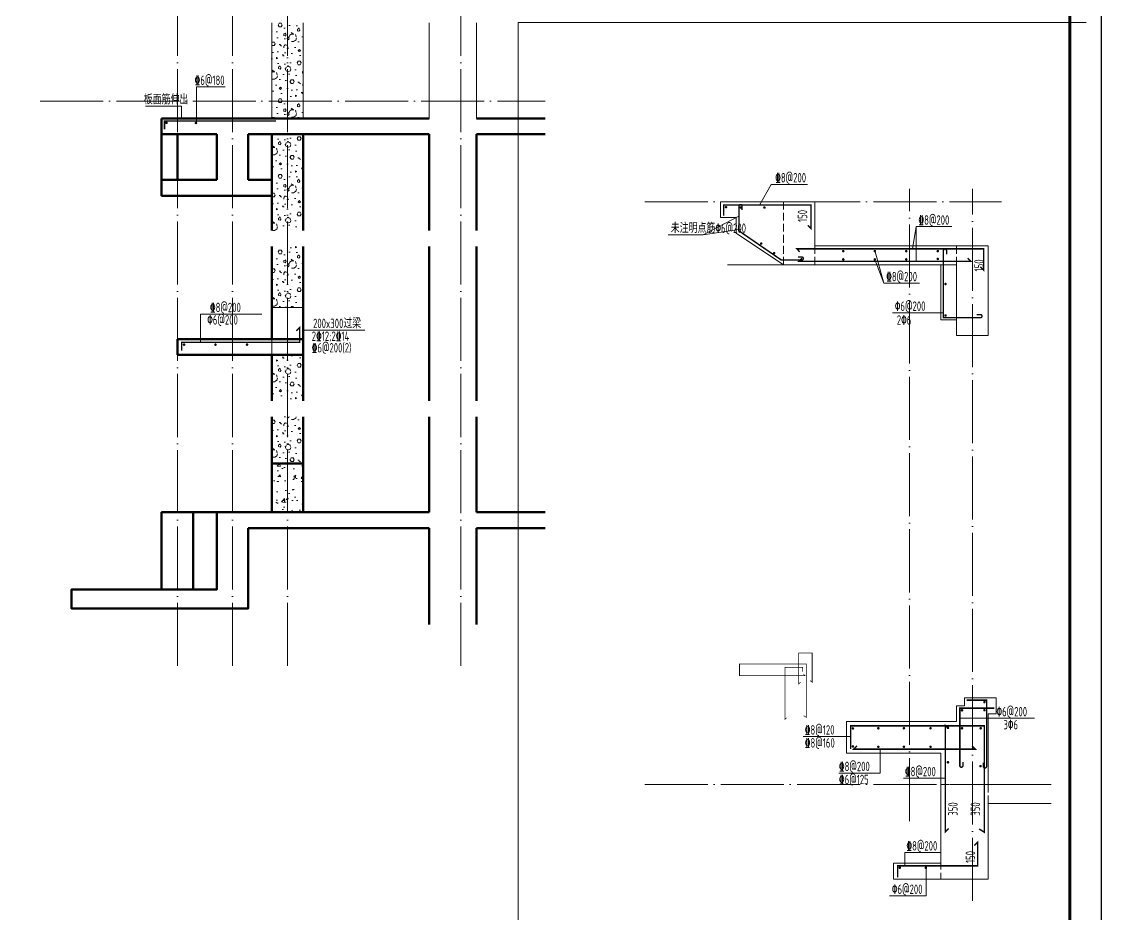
# Model space of a CAD drawing. Extents: x 5874492 to 7194610, y -939842 to -279257.
# Drawn here: x 6060383 to 6067241, y -767547 to -761879 of the extents above; entities that cross this region are included whole.
import ezdxf
from ezdxf.enums import TextEntityAlignment as Align

# ---------------------------------------------------------------- set-up
doc = ezdxf.new("R2010")
doc.units = 0
doc.header["$LTSCALE"] = 1000
doc.linetypes.add('DASH', pattern=[0.35, 0.25, -0.1])
doc.linetypes.add('DOTE', pattern=[2.42, 2, -0.2, 0.02, -0.2])
for name, color, linetype, lineweight in [('A-大样-填充', 8, 'Continuous', 9), ('A-大样-砌体墙线', 120, 'Continuous', 50), ('A-大样-结构墙线', 140, 'Continuous', 50), ('A-轴线-塔楼', 1, 'DOTE', 9), ('A-轴线-隔墙', 41, 'DOTE', 9), ('S-墙柱-REIN', 1, 'Continuous', 20), ('S-大样-DIM', 3, 'Continuous', 20), ('S-大样-HATCH', 251, 'Continuous', 20), ('S-大样-REIN', 1, 'Continuous', 20), ('S-大样-实线', 2, 'Continuous', 20), ('S-大样-文字', 7, 'Continuous', 20), ('S-板-BEAM', 4, 'DASH', 20), ('S-轴网-轴线', 1, 'DOTE', 9), ('S-通用-TEXT', 7, 'Continuous', 20)]:
    doc.layers.add(name, color=color, linetype=linetype, lineweight=lineweight)
doc.layers.add('Y-云图图框', color=7, linetype='Continuous')
doc.styles.add('_YT_Name', font='', dxfattribs={"width": 0.8})
doc.styles.add('_YT_Sign_Text', font='ros.shx', dxfattribs={"width": 0.8, "bigfont": 'hztxt.shx'})
doc.styles.get("Standard").update_dxf_attribs({"font": 'gbenor.shx', "bigfont": 'gbcbig.shx'})
doc.styles.add('TSSD_Rein', font='tssdeng.shx', dxfattribs={"width": 0.7, "bigfont": 'hztxt.shx'})
doc.styles.get('_YT_Name').set_extended_font_data('SimHei')
pattern_1 = [(0, (5309239.3, -1538203.76), (120, 240), [0, -240]), (0, (5309098.9, -1538236.16), (120, 240), [0, -240]), (0, (5309176.9, -1538238.56), (120, 240), [0, -240]), (0, (5309262.1, -1538167.76), (120, 240), [0, -240]), (0, (5309162.5, -1538250.56), (120, 240), [0, -240]), (0, (5309286.1, -1538016.56), (120, 240), [0, -240]), (0, (5309212.9, -1538035.76), (120, 240), [0, -240]), (0, (5309251.3, -1538065.76), (120, 240), [0, -240]), (0, (5309055.7, -1538070.56), (120, 240), [0, -240]), (0, (5309173.3, -1538081.36), (120, 240), [0, -240]), (0, (5309127.7, -1538142.56), (120, 240), [0, -240]), (0, (5309130.1, -1538232.56), (120, 240), [0, -240]), (0, (5309220.1, -1538242.16), (120, 240), [0, -240]), (0, (5309286.1, -1538136.56), (120, 240), [0, -240]), (0, (5309061.7, -1538173.76), (120, 240), [0, -240]), (0, (5309082.1, -1538132.96), (120, 240), [0, -240]), (0, (5309175.7, -1538149.76), (120, 240), [0, -240]), (0, (5309142.1, -1538184.56), (120, 240), [0, -240]), (0, (5309122.9, -1538105.36), (120, 240), [0, -240]), (0, (5309152.9, -1538015.36), (120, 240), [0, -240]), (0, (5309071.3, -1538224.16), (120, 240), [0, -240]), (0, (5309203.3, -1538064.56), (120, 240), [0, -240]), (0, (5309091.7, -1538060.96), (120, 240), [0, -240]), (0, (5309072.5, -1538029.76), (120, 240), [0, -240]), (130.601294, (5309271.349, -1538091.701), (-599.99999337, 720.00000315), [10.53662, -4414.8444]), (18.434949, (5309254.206, -1538087.13), (599.9999978, 239.9999982), [10.842096, -1507.05116]), (90, (5309254.21, -1538097.42), (120, 240), [10.285714, -469.71426]), (161.565051, (5309264.492, -1538100.844), (-600.000003, 239.9999821), [10.842096, -1507.05116]), (53.1301023, (5309264.49, -1538100.844), (120.0000002, 239.9999999), [11.42857, -1188.5714]), (135, (5309273.635, -1538223.13), (-120.0000145, 239.999984), [9.697464, -669.12504]), (45, (5309259.92, -1538223.13), (119.999999, 239.999999), [9.697464, -669.12504]), (135, (5309266.78, -1538229.99), (-120.0000145, 239.999984), [9.697464, -669.12504]), (45, (5309266.78, -1538229.99), (119.999999, 239.999999), [9.697464, -669.12504]), (116.56505, (5309158.2, -1538061.99), (-2e-05, 479.999987), [12.77753, -255.5506]), (180, (5309152.5, -1538050.56), (-120, 240), [13.714286, -226.2857]), (63.434949, (5309133.06, -1538061.99), (1e-06, 479.999998), [12.77753, -255.5506]), (116.56505, (5309138.78, -1538073.42), (-2e-05, 479.999987), [12.77753, -255.5506]), (0, (5309138.78, -1538073.42), (120, 240), [13.714286, -226.2857]), (63.434949, (5309152.5, -1538073.42), (1e-06, 479.999998), [12.77753, -255.5506]), (107.102728, (5309248.492, -1538143.13), (-359.99998624, 1200.000001936), [15.54454, -6513.161]), (143.972626, (5309243.92, -1538128.273), (-2279.9999711, 1679.9999981), [15.54454, -3248.808]), (180, (5309231.35, -1538119.13), (-120, 240), [14.85714, -225.14284]), (36.0273733, (5309203.92, -1538128.273), (2279.99998315, 1679.9999819), [15.54454, -3248.808]), (71.565051, (5309199.35, -1538141.987), (360.0000018, 1199.999998), [14.456126, -1503.43712]), (107.102728, (5309203.921, -1538156.844), (-359.99998624, 1200.000001936), [15.54454, -6513.161]), (143.972626, (5309216.492, -1538165.987), (-2279.9999711, 1679.9999981), [15.54454, -3248.808]), (0, (5309216.5, -1538165.99), (120, 240), [14.85714, -225.14284]), (36.0273733, (5309231.35, -1538165.987), (2279.99998315, 1679.9999819), [15.54454, -3248.808]), (71.565051, (5309243.92, -1538156.844), (360.0000018, 1199.999998), [14.456126, -1503.43712]), (150.255118, (5309250.778, -1538031.13), (-360.00000085, 239.999997), [9.21401, -1925.72784]), (90, (5309242.78, -1538035.7), (120, 240), [9.14286, -470.8571]), (29.7448813, (5309242.778, -1538035.7), (360.0000002, 239.9999989), [9.21401, -1925.72784]), (116.56505, (5309194.78, -1538201.42), (-2e-05, 479.999987), [12.77753, -255.5506]), (168.690067, (5309189.064, -1538189.987), (-1080.0000008, 239.999994), [11.6549, -2435.8742]), (41.1859251, (5309168.492, -1538195.701), (2999.99998182, 2639.99997692), [12.14874, -5090.3208]), (90, (5309168.49, -1538207.13), (120, 240), [11.42857, -468.5714]), (138.814074, (5309177.635, -1538215.13), (-2999.99994668, 2640.00001681), [12.14874, -5090.3208]), (16.6992442, (5309177.635, -1538215.13), (3959.99997021, 1199.99998743), [11.93178, -4999.415]), (60.9453959, (5309189.064, -1538211.701), (119.99999968, 239.99999788), [11.766434, -4930.1358]), (109.983106, (5309094.206, -1538100.844), (-600.00000226, 1679.99999555), [13.3768, -5604.879]), (155.556045, (5309089.635, -1538088.273), (-1560.00000595, 719.99998504), [13.809194, -5786.0526]), (24.4439547, (5309064.492, -1538088.273), (1560.00000078, 719.99999654), [13.809194, -5786.0526]), (70.0168934, (5309059.921, -1538100.844), (600.00000181, 1679.99999583), [13.3768, -5604.879]), (109.983106, (5309064.492, -1538113.416), (-600.00000226, 1679.99999555), [13.3768, -5604.879]), (160.016893, (5309077.064, -1538117.987), (-600.00000035, 239.99998907), [13.3768, -2795.751]), (19.9831065, (5309077.064, -1538117.987), (599.9999967, 239.9999996), [13.3768, -2795.751]), (70.0168934, (5309089.635, -1538113.416), (600.00000181, 1679.99999583), [13.3768, -5604.879]), (122.005383, (5309183.35, -1538122.559), (-120.0000161, 239.99998775), [10.781693, -2253.3736]), (18.434949, (5309167.35, -1538116.844), (599.9999978, 239.9999982), [10.842096, -1507.05116]), (90, (5309167.35, -1538127.13), (120, 240), [10.285714, -469.71426]), (161.565051, (5309177.635, -1538130.56), (-600.000003, 239.9999821), [10.842096, -1507.05116]), (54.4623222, (5309177.635, -1538130.559), (839.99999878, 1199.9999982), [9.83123, -4119.2846]), (116.56505, (5309113.63, -1538180.84), (-2e-05, 479.999987), [12.77753, -255.5506]), (180, (5309107.92, -1538169.42), (-120, 240), [12.57143, -227.42856]), (59.0362434, (5309088.492, -1538180.844), (120.0000004, 239.99999884), [13.32789, -2785.5288]), (120.963756, (5309095.35, -1538192.273), (-120.0000164, 239.99998898), [13.32789, -2785.5288]), (0, (5309095.35, -1538192.27), (120, 240), [12.57143, -227.42856]), (63.434949, (5309107.92, -1538192.27), (1e-06, 479.999998), [12.77753, -255.5506])]

# ---------------------------------------------------------------- blocks, each defined once
blk = doc.blocks.new('ECMCTK_A1_竖_单行图名--0')
at = {"color": 4}
blk.add_lwpolyline([(0, 0), (594, 0), (594, 841), (0, 841)], close=True, dxfattribs=at)
at = {"const_width": 1}
blk.add_lwpolyline([(10, 10), (584, 10), (584, 816), (10, 816)], close=True, dxfattribs=at)
at = {"color": 80, "flags": 3}
for tag, height, p in [('YTHQINS', 3, (593.31, 817.5)), ('ECMCKEY', 3, (440.09, 590.57)), ('YTTQINS', 3.75, (595.35, 11.88)), ('YTFRAME', 3, (375.97, 4.92)), ('YTBARCODE_T1', 3, (493.74, 4.57))]:
    blk.add_attdef(tag, text='', height=height, dxfattribs=at).set_placement(p, align=Align.MIDDLE_CENTER)
for tag, height, style, width, p in [('证书编号', 4, '_YT_Sign_Text', 0.8, (461.87, 43.81)), ('审查批准号', 4, '_YT_Sign_Text', 0.8, (514.06, 43.81)), ('工程号', 4, '_YT_Sign_Text', 0.5, (557.08, 44.12)), ('设计单位', 6, '_YT_Name', 0.8, (376.75, 38.6)), ('建设单位', 4, '_YT_Sign_Text', 0.8, (487.96, 36.11)), ('阶段', 4, '_YT_Sign_Text', 0.8, (557.08, 35.81)), ('项目号', 4, '_YT_Sign_Text', 0.5, (575.08, 33.72)), ('项目名称', 4, '_YT_Sign_Text', 0.8, (487.96, 28.11)), ('专业', 4, '_YT_Sign_Text', 0.8, (557.08, 27.31)), ('图纸编号', 4, '_YT_Sign_Text', 0.5, (556.93, 19.36)), ('图纸名称', 4.5, '_YT_Name', 0.8, (488.39, 15.06)), ('版本号', 4, '_YT_Sign_Text', 0.8, (575.08, 13)), ('出图比例', 4.2, '_YT_Sign_Text', 0.8, (434.82, 11.78)), ('日期', 4, '_YT_Sign_Text', 0.5, (556.88, 12.13))]:
    blk.add_attdef(tag, text='', height=height, dxfattribs=dict(style=style, width=width)).set_placement(p, align=Align.CENTER)
at = {"style": '_YT_Sign_Text', "width": 0.8, "flags": 3}
for tag, p, height in [('[审定人]', (343.95, 27.81), 4.1), ('{审定人}', (358.87, 26.45), 6.24), ('[校对人]', (395.23, 27.82), 4.1), ('{校对人}', (411.35, 26.53), 6.24), ('[审核人]', (344.01, 19.76), 4.1), ('{审核人}', (359.98, 18.44), 6.24), ('[设计人]', (395.47, 20.21), 4.1), ('{设计人}', (411.48, 18.54), 6.24), ('{项目负责人}', (361.28, 10.72), 6.24), ('{专业负责人}', (411.58, 10.36), 6.24), ('[项目负责人]', (343.78, 12.01), 4.1), ('[专业负责人]', (395.74, 11.77), 4.1)]:
    blk.add_attdef(tag, p, '', height=height, dxfattribs=at)
at = {"color": 80, "flags": 3}
for tag, p in [('YTQRCODE', (304.56, 12.07)), ('YTBZSIT', (10, 10)), ('EXT_TK_LEFT', (10, 10))]:
    blk.add_attdef(tag, p, '', height=3, dxfattribs=at)
blk = doc.blocks.new('20191015.20330114')
at = {"layer": 'S-墙柱-REIN', "const_width": 9}
for points in [[(885.6, 367.6), (906.8, 346.4), (906.8, 496.4), (351.3, 496.4), (351.3, 429.8)], [(1981.5, 104.7), (2002.7, 83.5), (2002.7, 218.3), (817.2, 218.3), (834.5, 199)], [(849.7, 159.4), (828.5, 138.2), (1921.9, 138.2), (1900.7, 159.4)]]:
    blk.add_lwpolyline(points, dxfattribs=at)
at = {"layer": 'S-墙柱-REIN', "const_width": 8}
for points in [[(370.6, 482.7, 1), (362.6, 482.7, 1)], [(464.3, 480.3, 1), (456.3, 480.3, 1)], [(614.3, 480.3, 1), (606.3, 480.3, 1)], [(594.3, 251.7, 1), (586.3, 251.7, 1)], [(1115.2, 203.7, 1), (1107.2, 203.7, 1)], [(1315.2, 203.7, 1), (1307.2, 203.7, 1)], [(1515.2, 203.7, 1), (1507.2, 203.7, 1)], [(1715.2, 203.7, 1), (1707.2, 203.7, 1)], [(1715.2, 203.7, 1), (1707.2, 203.7, 1)], [(675.7, 191, 1), (667.7, 191, 1)], [(1115.2, 151.2, 1), (1107.2, 151.2, 1)], [(1315.2, 151.2, 1), (1307.2, 151.2, 1)], [(1515.2, 151.2, 1), (1507.2, 151.2, 1)], [(1715.2, 154.2, 1), (1707.2, 154.2, 1)], [(1715.2, 154.2, 1), (1707.2, 154.2, 1)], [(1764.6, -5.2, 1), (1756.6, -5.2, 1)], [(1764.6, -205.2, 1), (1756.6, -205.2, 1)]]:
    blk.add_lwpolyline(points, format="xyb", close=True, dxfattribs=at)
at = {"layer": 'S-墙柱-REIN', "const_width": 9}
for points in [[(468.4, 465.3), (468.4, 489.3, 1), (448.4, 489.3), (448.4, 332.4), (718.8, 146.6), (847.5, 146.6, 1), (847.5, 166.6), (823.5, 166.6)], [(1767.1, 182.7), (1767.1, 206.7, 1), (1747.1, 206.7), (1747.1, -219.1), (1982, -219.1, 1), (1982, -199.1), (1958, -199.1)]]:
    blk.add_lwpolyline(points, format="xyb", dxfattribs=at)
at = {"layer": 'S-大样-实线', "ltscale": 0.5}
for p, q in [((1731.2, -232.7), (1731.2, 117.3)), ((1831.2, -232.7), (1731.2, -232.7))]:
    blk.add_line(p, q, dxfattribs=at)
blk.add_lwpolyline([(2031.2, 237.3), (931.2, 237.3), (931.2, 517.3), (331.2, 517.3), (331.2, 417.3), (431.2, 417.3), (431.2, 317.3), (731.2, 117.3), (1831.2, 117.3)], dxfattribs=at)
at = {"layer": 'S-板-BEAM', "ltscale": 0.2}
for points in [[(731.2, 517.3), (731.2, 117.3)], [(931.2, 237.3), (931.2, 117.3)], [(1831.2, 237.3), (1831.2, 117.3)]]:
    blk.add_lwpolyline(points, dxfattribs=at)
at = {"layer": 'S-通用-TEXT'}
for p, q in [((1573.8, 359.1), (1551.8, 218.3)), ((1573.8, 359.1), (1800.8, 359.1)), ((1368.8, 0), (1311.2, 207.7)), ((1368.8, 0), (1595.8, 0)), ((1423.4, -187.7), (1747.1, -187.7))]:
    blk.add_line(p, q, dxfattribs=at)
for points in [[(653.6, 627.6), (579.4, 496.4)], [(653.6, 627.6), (884.8, 627.6)], [(0, 307.2), (221, 307.2), (448.4, 426.1)], [(221, 307.2), (461.7, 343.5)], [(1573.8, 359.1), (1573.8, 138.2)], [(1311.2, 151.2), (1368.8, 0)]]:
    blk.add_lwpolyline(points, dxfattribs=at)
at = {"layer": 'S-通用-TEXT', "style": 'TSSD_Rein', "width": 0.7}
for s, p in [('\x848@200', (679, 639.7)), ('\x848@200', (1588.8, 371.2)), ('未注明点筋\x826@200', (15.2, 319.3)), ('\x848@200', (1383.8, 12.1)), ('\x826@200', (1438.4, -175.7)), ('2\x826', (1451.2, -263.7))]:
    blk.add_text(s, height=60, dxfattribs=at).set_placement(p)
for p in [(882.3, 388.7), (2003, 74.7)]:
    blk.add_text('150', height=60, rotation=90, dxfattribs=at).set_placement(p)
blk = doc.blocks.new('sadfhfdhgfjhgjhgj')
at = {"layer": 'S-大样-REIN', "const_width": 9, "elevation": 0}
blk.add_lwpolyline([(6114407.1, -1579845.8), (6114407.1, -1579791.8), (6115115, -1579791.8), (6115115, -1579791.8), (6115115, -1579791.8)], dxfattribs=at)
at = {"layer": 'S-大样-REIN', "const_width": 8, "elevation": 0}
for points in [[(6114423.6, -1579804, 1), (6114415.6, -1579804, 1)], [(6114610.9, -1579804.7, 1), (6114602.9, -1579804.7, 1)]]:
    blk.add_lwpolyline(points, format="xyb", close=True, dxfattribs=at)
at = {"layer": 'S-大样-文字', "elevation": 0}
for points in [[(6114610.1, -1579802.4), (6114610.1, -1579575.4), (6114791.6, -1579575.4)], [(6114287.3, -1579698.3), (6114514.4, -1579698.3), (6114514.4, -1579783)]]:
    blk.add_lwpolyline(points, dxfattribs=at)
at = {"layer": 'S-大样-文字', "style": 'TSSD_Rein', "width": 0.7}
for s, p in [('\x846@180', (6114598.2, -1579563.3, 0)), ('板面筋伸出', (6114275.3, -1579686.2, 0))]:
    blk.add_text(s, height=60, dxfattribs=at).set_placement(p)
blk = doc.blocks.new('空调板大样')
at = {"layer": 'S-墙柱-REIN', "const_width": 8, "elevation": 0}
blk.add_lwpolyline([(727.8, 133.3), (749, 154.5), (749, 59.6), (0, 59.6), (0, 6.7)], dxfattribs=at)
at = {"layer": 'S-墙柱-REIN', "const_width": 8}
for points in [[(18.5, 45.5, 1), (10.5, 45.5, 1)], [(218.5, 45.5, 1), (210.5, 45.5, 1)], [(418.5, 45.5, 1), (410.5, 45.5, 1)]]:
    blk.add_lwpolyline(points, format="xyb", close=True, dxfattribs=at)
at = {"layer": 'S-大样-实线', "elevation": 0}
blk.add_lwpolyline([(572, -19), (772, -19), (772, 281), (572, 281)], close=True, dxfattribs=at)
at = {"layer": 'S-通用-TEXT'}
blk.add_line((1162.3, 138.3, 0), (773.2, 138.3, 0), dxfattribs=at)
at = {"layer": 'S-通用-TEXT', "elevation": 0}
blk.add_lwpolyline([(507.7, 239.6), (118.6, 239.6), (118.6, 59.6)], dxfattribs=at)
at = {"layer": 'S-通用-TEXT', "style": 'TSSD_Rein', "width": 0.7}
for s, p in [('\x848@200', (179.2, 251.6, 0)), ('\x826@200', (161.7, 172.8, 0)), ('200x300过梁', (833.9, 150.4, 0)), ('2\x8412;2\x8414', (825.3, 69.2, 0)), ('\x846@200(2)', (825.3, -4.3, 0))]:
    blk.add_text(s, height=60, dxfattribs=at).set_placement(p)

msp = doc.modelspace()

# ---------------------------------------------------------------- hatches: boundary and pattern name
at = {"layer": 'A-大样-填充', "ltscale": 0.5}
h = msp.add_hatch(dxfattribs=at)
h.set_pattern_fill('加气混凝土', color=256, scale=20)
h.set_pattern_definition([(0, (5309239.3, -1538203.76), (120, 240), [0, -240]), (0, (5309098.9, -1538236.16), (120, 240), [0, -240]), (0, (5309176.9, -1538238.56), (120, 240), [0, -240]), (0, (5309262.1, -1538167.76), (120, 240), [0, -240]), (0, (5309162.5, -1538250.56), (120, 240), [0, -240]), (0, (5309286.1, -1538016.56), (120, 240), [0, -240]), (0, (5309212.9, -1538035.76), (120, 240), [0, -240]), (0, (5309251.3, -1538065.76), (120, 240), [0, -240]), (0, (5309055.7, -1538070.56), (120, 240), [0, -240]), (0, (5309173.3, -1538081.36), (120, 240), [0, -240]), (0, (5309127.7, -1538142.56), (120, 240), [0, -240]), (0, (5309130.1, -1538232.56), (120, 240), [0, -240]), (0, (5309220.1, -1538242.16), (120, 240), [0, -240]), (0, (5309286.1, -1538136.56), (120, 240), [0, -240]), (0, (5309061.7, -1538173.76), (120, 240), [0, -240]), (0, (5309082.1, -1538132.96), (120, 240), [0, -240]), (0, (5309175.7, -1538149.76), (120, 240), [0, -240]), (0, (5309142.1, -1538184.56), (120, 240), [0, -240]), (0, (5309122.9, -1538105.36), (120, 240), [0, -240]), (0, (5309152.9, -1538015.36), (120, 240), [0, -240]), (0, (5309071.3, -1538224.16), (120, 240), [0, -240]), (0, (5309203.3, -1538064.56), (120, 240), [0, -240]), (0, (5309091.7, -1538060.96), (120, 240), [0, -240]), (0, (5309072.5, -1538029.76), (120, 240), [0, -240]), (130.601294, (5309271.349, -1538091.701), (-599.99999337, 720.00000315), [10.53662, -4414.8444]), (18.434949, (5309254.206, -1538087.13), (599.9999978, 239.9999982), [10.842096, -1507.05116]), (90, (5309254.21, -1538097.42), (120, 240), [10.285714, -469.71426]), (161.565051, (5309264.492, -1538100.844), (-600.000003, 239.9999821), [10.842096, -1507.05116]), (53.1301023, (5309264.49, -1538100.844), (120.0000002, 239.9999999), [11.42857, -1188.5714]), (135, (5309273.635, -1538223.13), (-120.0000145, 239.999984), [9.697464, -669.12504]), (45, (5309259.92, -1538223.13), (119.999999, 239.999999), [9.697464, -669.12504]), (135, (5309266.78, -1538229.99), (-120.0000145, 239.999984), [9.697464, -669.12504]), (45, (5309266.78, -1538229.99), (119.999999, 239.999999), [9.697464, -669.12504]), (116.56505, (5309158.2, -1538061.99), (-2e-05, 479.999987), [12.77753, -255.5506]), (180, (5309152.5, -1538050.56), (-120, 240), [13.714286, -226.2857]), (63.434949, (5309133.06, -1538061.99), (1e-06, 479.999998), [12.77753, -255.5506]), (116.56505, (5309138.78, -1538073.42), (-2e-05, 479.999987), [12.77753, -255.5506]), (0, (5309138.78, -1538073.42), (120, 240), [13.714286, -226.2857]), (63.434949, (5309152.5, -1538073.42), (1e-06, 479.999998), [12.77753, -255.5506]), (107.102728, (5309248.492, -1538143.13), (-359.99998624, 1200.000001936), [15.54454, -6513.161]), (143.972626, (5309243.92, -1538128.273), (-2279.9999711, 1679.9999981), [15.54454, -3248.808]), (180, (5309231.35, -1538119.13), (-120, 240), [14.85714, -225.14284]), (36.0273733, (5309203.92, -1538128.273), (2279.99998315, 1679.9999819), [15.54454, -3248.808]), (71.565051, (5309199.35, -1538141.987), (360.0000018, 1199.999998), [14.456126, -1503.43712]), (107.102728, (5309203.921, -1538156.844), (-359.99998624, 1200.000001936), [15.54454, -6513.161]), (143.972626, (5309216.492, -1538165.987), (-2279.9999711, 1679.9999981), [15.54454, -3248.808]), (0, (5309216.5, -1538165.99), (120, 240), [14.85714, -225.14284]), (36.0273733, (5309231.35, -1538165.987), (2279.99998315, 1679.9999819), [15.54454, -3248.808]), (71.565051, (5309243.92, -1538156.844), (360.0000018, 1199.999998), [14.456126, -1503.43712]), (150.255118, (5309250.778, -1538031.13), (-360.00000085, 239.999997), [9.21401, -1925.72784]), (90, (5309242.78, -1538035.7), (120, 240), [9.14286, -470.8571]), (29.7448813, (5309242.778, -1538035.7), (360.0000002, 239.9999989), [9.21401, -1925.72784]), (116.56505, (5309194.78, -1538201.42), (-2e-05, 479.999987), [12.77753, -255.5506]), (168.690067, (5309189.064, -1538189.987), (-1080.0000008, 239.999994), [11.6549, -2435.8742]), (41.1859251, (5309168.492, -1538195.701), (2999.99998182, 2639.99997692), [12.14874, -5090.3208]), (90, (5309168.49, -1538207.13), (120, 240), [11.42857, -468.5714]), (138.814074, (5309177.635, -1538215.13), (-2999.99994668, 2640.00001681), [12.14874, -5090.3208]), (16.6992442, (5309177.635, -1538215.13), (3959.99997021, 1199.99998743), [11.93178, -4999.415]), (60.9453959, (5309189.064, -1538211.701), (119.99999968, 239.99999788), [11.766434, -4930.1358]), (109.983106, (5309094.206, -1538100.844), (-600.00000226, 1679.99999555), [13.3768, -5604.879]), (155.556045, (5309089.635, -1538088.273), (-1560.00000595, 719.99998504), [13.809194, -5786.0526]), (24.4439547, (5309064.492, -1538088.273), (1560.00000078, 719.99999654), [13.809194, -5786.0526]), (70.0168934, (5309059.921, -1538100.844), (600.00000181, 1679.99999583), [13.3768, -5604.879]), (109.983106, (5309064.492, -1538113.416), (-600.00000226, 1679.99999555), [13.3768, -5604.879]), (160.016893, (5309077.064, -1538117.987), (-600.00000035, 239.99998907), [13.3768, -2795.751]), (19.9831065, (5309077.064, -1538117.987), (599.9999967, 239.9999996), [13.3768, -2795.751]), (70.0168934, (5309089.635, -1538113.416), (600.00000181, 1679.99999583), [13.3768, -5604.879]), (122.005383, (5309183.35, -1538122.559), (-120.0000161, 239.99998775), [10.781693, -2253.3736]), (18.434949, (5309167.35, -1538116.844), (599.9999978, 239.9999982), [10.842096, -1507.05116]), (90, (5309167.35, -1538127.13), (120, 240), [10.285714, -469.71426]), (161.565051, (5309177.635, -1538130.56), (-600.000003, 239.9999821), [10.842096, -1507.05116]), (54.4623222, (5309177.635, -1538130.559), (839.99999878, 1199.9999982), [9.83123, -4119.2846]), (116.56505, (5309113.64, -1538180.84), (-2e-05, 479.999987), [12.77753, -255.5506]), (180, (5309107.92, -1538169.42), (-120, 240), [12.57143, -227.42856]), (59.0362434, (5309088.492, -1538180.844), (120.0000004, 239.99999884), [13.32789, -2785.5288]), (120.963756, (5309095.35, -1538192.273), (-120.0000164, 239.99998898), [13.32789, -2785.5288]), (0, (5309095.35, -1538192.27), (120, 240), [12.57143, -227.42856]), (63.434949, (5309107.92, -1538192.27), (1e-06, 479.999998), [12.77753, -255.5506])])
h.paths.add_polyline_path([(6062172.5, -761887.7), (6061972.5, -761887.7), (6061972.5, -762494.7), (6062172.5, -762494.7)], flags=17)
h = msp.add_hatch(dxfattribs=at)
h.set_pattern_fill('加气混凝土', color=256, scale=20)
h.set_pattern_definition([(0, (5309239.3, -1538203.76), (120, 240), [0, -240]), (0, (5309098.9, -1538236.16), (120, 240), [0, -240]), (0, (5309176.9, -1538238.56), (120, 240), [0, -240]), (0, (5309262.1, -1538167.76), (120, 240), [0, -240]), (0, (5309162.5, -1538250.56), (120, 240), [0, -240]), (0, (5309286.1, -1538016.56), (120, 240), [0, -240]), (0, (5309212.9, -1538035.76), (120, 240), [0, -240]), (0, (5309251.3, -1538065.76), (120, 240), [0, -240]), (0, (5309055.7, -1538070.56), (120, 240), [0, -240]), (0, (5309173.3, -1538081.36), (120, 240), [0, -240]), (0, (5309127.7, -1538142.56), (120, 240), [0, -240]), (0, (5309130.1, -1538232.56), (120, 240), [0, -240]), (0, (5309220.1, -1538242.16), (120, 240), [0, -240]), (0, (5309286.1, -1538136.56), (120, 240), [0, -240]), (0, (5309061.7, -1538173.76), (120, 240), [0, -240]), (0, (5309082.1, -1538132.96), (120, 240), [0, -240]), (0, (5309175.7, -1538149.76), (120, 240), [0, -240]), (0, (5309142.1, -1538184.56), (120, 240), [0, -240]), (0, (5309122.9, -1538105.36), (120, 240), [0, -240]), (0, (5309152.9, -1538015.36), (120, 240), [0, -240]), (0, (5309071.3, -1538224.16), (120, 240), [0, -240]), (0, (5309203.3, -1538064.56), (120, 240), [0, -240]), (0, (5309091.7, -1538060.96), (120, 240), [0, -240]), (0, (5309072.5, -1538029.76), (120, 240), [0, -240]), (130.601294, (5309271.349, -1538091.701), (-599.99999337, 720.00000315), [10.53662, -4414.8444]), (18.434949, (5309254.206, -1538087.13), (599.9999978, 239.9999982), [10.842096, -1507.05116]), (90, (5309254.21, -1538097.42), (120, 240), [10.285714, -469.71426]), (161.565051, (5309264.492, -1538100.844), (-600.000003, 239.9999821), [10.842096, -1507.05116]), (53.1301023, (5309264.49, -1538100.844), (120.0000002, 239.9999999), [11.42857, -1188.5714]), (135, (5309273.635, -1538223.13), (-120.0000145, 239.999984), [9.697464, -669.12504]), (45, (5309259.92, -1538223.13), (119.999999, 239.999999), [9.697464, -669.12504]), (135, (5309266.78, -1538229.99), (-120.0000145, 239.999984), [9.697464, -669.12504]), (45, (5309266.78, -1538229.99), (119.999999, 239.999999), [9.697464, -669.12504]), (116.56505, (5309158.2, -1538061.99), (-2e-05, 479.999987), [12.77753, -255.5506]), (180, (5309152.5, -1538050.56), (-120, 240), [13.714286, -226.2857]), (63.434949, (5309133.06, -1538061.99), (1e-06, 479.999998), [12.77753, -255.5506]), (116.56505, (5309138.78, -1538073.42), (-2e-05, 479.999987), [12.77753, -255.5506]), (0, (5309138.78, -1538073.42), (120, 240), [13.714286, -226.2857]), (63.434949, (5309152.5, -1538073.42), (1e-06, 479.999998), [12.77753, -255.5506]), (107.102728, (5309248.492, -1538143.13), (-359.99998624, 1200.000001936), [15.54454, -6513.161]), (143.972626, (5309243.92, -1538128.273), (-2279.9999711, 1679.9999981), [15.54454, -3248.808]), (180, (5309231.35, -1538119.13), (-120, 240), [14.85714, -225.14284]), (36.0273733, (5309203.92, -1538128.273), (2279.99998315, 1679.9999819), [15.54454, -3248.808]), (71.565051, (5309199.35, -1538141.987), (360.0000018, 1199.999998), [14.456126, -1503.43712]), (107.102728, (5309203.921, -1538156.844), (-359.99998624, 1200.000001936), [15.54454, -6513.161]), (143.972626, (5309216.492, -1538165.987), (-2279.9999711, 1679.9999981), [15.54454, -3248.808]), (0, (5309216.5, -1538165.99), (120, 240), [14.85714, -225.14284]), (36.0273733, (5309231.35, -1538165.987), (2279.99998315, 1679.9999819), [15.54454, -3248.808]), (71.565051, (5309243.92, -1538156.844), (360.0000018, 1199.999998), [14.456126, -1503.43712]), (150.255118, (5309250.778, -1538031.13), (-360.00000085, 239.999997), [9.21401, -1925.72784]), (90, (5309242.78, -1538035.7), (120, 240), [9.14286, -470.8571]), (29.7448813, (5309242.778, -1538035.7), (360.0000002, 239.9999989), [9.21401, -1925.72784]), (116.56505, (5309194.78, -1538201.42), (-2e-05, 479.999987), [12.77753, -255.5506]), (168.690067, (5309189.064, -1538189.987), (-1080.0000008, 239.999994), [11.6549, -2435.8742]), (41.1859251, (5309168.492, -1538195.701), (2999.99998182, 2639.99997692), [12.14874, -5090.3208]), (90, (5309168.49, -1538207.13), (120, 240), [11.42857, -468.5714]), (138.814074, (5309177.635, -1538215.13), (-2999.99994668, 2640.00001681), [12.14874, -5090.3208]), (16.6992442, (5309177.635, -1538215.13), (3959.99997021, 1199.99998743), [11.93178, -4999.415]), (60.9453959, (5309189.064, -1538211.701), (119.99999968, 239.99999788), [11.766434, -4930.1358]), (109.983106, (5309094.206, -1538100.844), (-600.00000226, 1679.99999555), [13.3768, -5604.879]), (155.556045, (5309089.635, -1538088.273), (-1560.00000595, 719.99998504), [13.809194, -5786.0526]), (24.4439547, (5309064.492, -1538088.273), (1560.00000078, 719.99999654), [13.809194, -5786.0526]), (70.0168934, (5309059.921, -1538100.844), (600.00000181, 1679.99999583), [13.3768, -5604.879]), (109.983106, (5309064.492, -1538113.416), (-600.00000226, 1679.99999555), [13.3768, -5604.879]), (160.016893, (5309077.064, -1538117.987), (-600.00000035, 239.99998907), [13.3768, -2795.751]), (19.9831065, (5309077.064, -1538117.987), (599.9999967, 239.9999996), [13.3768, -2795.751]), (70.0168934, (5309089.635, -1538113.416), (600.00000181, 1679.99999583), [13.3768, -5604.879]), (122.005383, (5309183.35, -1538122.559), (-120.0000161, 239.99998775), [10.781693, -2253.3736]), (18.434949, (5309167.35, -1538116.844), (599.9999978, 239.9999982), [10.842096, -1507.05116]), (90, (5309167.35, -1538127.13), (120, 240), [10.285714, -469.71426]), (161.565051, (5309177.635, -1538130.56), (-600.000003, 239.9999821), [10.842096, -1507.05116]), (54.4623222, (5309177.635, -1538130.559), (839.99999878, 1199.9999982), [9.83123, -4119.2846]), (116.56505, (5309113.63, -1538180.84), (-2e-05, 479.999987), [12.77753, -255.5506]), (180, (5309107.92, -1538169.42), (-120, 240), [12.57143, -227.42856]), (59.0362434, (5309088.492, -1538180.844), (120.0000004, 239.99999884), [13.32789, -2785.5288]), (120.963756, (5309095.35, -1538192.273), (-120.0000164, 239.99998898), [13.32789, -2785.5288]), (0, (5309095.35, -1538192.27), (120, 240), [12.57143, -227.42856]), (63.434949, (5309107.92, -1538192.27), (1e-06, 479.999998), [12.77753, -255.5506])])
h.paths.add_polyline_path([(6061972.5, -763206.2), (6062172.5, -763206.2), (6062172.5, -762594.7), (6061972.5, -762594.7)], flags=17)
h = msp.add_hatch(dxfattribs=at)
h.set_pattern_fill('加气混凝土', color=256, scale=20)
h.set_pattern_definition(pattern_1)
h.paths.add_polyline_path([(6061972.5, -763694.7), (6062172.5, -763694.7), (6062172.5, -763894.7), (6062172.5, -763894.7), (6062172.5, -763306.2), (6061972.5, -763306.2)])
h = msp.add_hatch(dxfattribs=at)
h.set_pattern_fill('加气混凝土', color=256, scale=20)
h.set_pattern_definition(pattern_1)
h.paths.add_polyline_path([(6062172.5, -763994.7), (6061972.5, -763994.7), (6061972.5, -764287.7), (6062172.5, -764287.7)])
h = msp.add_hatch(dxfattribs=at)
h.set_pattern_fill('加气混凝土', color=256, scale=20)
h.set_pattern_definition([(0, (5309239.3, -1538203.76), (120, 240), [0, -240]), (0, (5309098.9, -1538236.16), (120, 240), [0, -240]), (0, (5309176.9, -1538238.56), (120, 240), [0, -240]), (0, (5309262.1, -1538167.76), (120, 240), [0, -240]), (0, (5309162.5, -1538250.56), (120, 240), [0, -240]), (0, (5309286.1, -1538016.56), (120, 240), [0, -240]), (0, (5309212.9, -1538035.76), (120, 240), [0, -240]), (0, (5309251.3, -1538065.76), (120, 240), [0, -240]), (0, (5309055.7, -1538070.56), (120, 240), [0, -240]), (0, (5309173.3, -1538081.36), (120, 240), [0, -240]), (0, (5309127.7, -1538142.56), (120, 240), [0, -240]), (0, (5309130.1, -1538232.56), (120, 240), [0, -240]), (0, (5309220.1, -1538242.16), (120, 240), [0, -240]), (0, (5309286.1, -1538136.56), (120, 240), [0, -240]), (0, (5309061.7, -1538173.76), (120, 240), [0, -240]), (0, (5309082.1, -1538132.96), (120, 240), [0, -240]), (0, (5309175.7, -1538149.76), (120, 240), [0, -240]), (0, (5309142.1, -1538184.56), (120, 240), [0, -240]), (0, (5309122.9, -1538105.36), (120, 240), [0, -240]), (0, (5309152.9, -1538015.36), (120, 240), [0, -240]), (0, (5309071.3, -1538224.16), (120, 240), [0, -240]), (0, (5309203.3, -1538064.56), (120, 240), [0, -240]), (0, (5309091.7, -1538060.96), (120, 240), [0, -240]), (0, (5309072.5, -1538029.76), (120, 240), [0, -240]), (130.601294, (5309271.35, -1538091.701), (-599.99999337, 720.00000315), [10.53662, -4414.8444]), (18.434949, (5309254.207, -1538087.13), (599.9999978, 239.9999982), [10.842096, -1507.05116]), (90, (5309254.21, -1538097.42), (120, 240), [10.285714, -469.71426]), (161.565051, (5309264.492, -1538100.844), (-600.000003, 239.9999821), [10.842096, -1507.05116]), (53.1301023, (5309264.49, -1538100.844), (120.0000002, 239.9999999), [11.42857, -1188.5714]), (135, (5309273.635, -1538223.13), (-120.0000145, 239.999984), [9.697464, -669.12504]), (45, (5309259.92, -1538223.13), (119.999999, 239.999999), [9.697464, -669.12504]), (135, (5309266.78, -1538229.99), (-120.0000145, 239.999984), [9.697464, -669.12504]), (45, (5309266.78, -1538229.99), (119.999999, 239.999999), [9.697464, -669.12504]), (116.56505, (5309158.2, -1538061.99), (-2e-05, 479.999987), [12.77753, -255.5506]), (180, (5309152.5, -1538050.56), (-120, 240), [13.714286, -226.2857]), (63.434949, (5309133.06, -1538061.99), (1e-06, 479.999998), [12.77753, -255.5506]), (116.56505, (5309138.78, -1538073.42), (-2e-05, 479.999987), [12.77753, -255.5506]), (0, (5309138.78, -1538073.42), (120, 240), [13.714286, -226.2857]), (63.434949, (5309152.5, -1538073.42), (1e-06, 479.999998), [12.77753, -255.5506]), (107.102728, (5309248.492, -1538143.13), (-359.99998624, 1200.000001936), [15.54454, -6513.161]), (143.972626, (5309243.921, -1538128.273), (-2279.9999711, 1679.9999981), [15.54454, -3248.808]), (180, (5309231.35, -1538119.13), (-120, 240), [14.85714, -225.14284]), (36.0273733, (5309203.921, -1538128.273), (2279.99998315, 1679.9999819), [15.54454, -3248.808]), (71.565051, (5309199.35, -1538141.987), (360.0000018, 1199.999998), [14.456126, -1503.43712]), (107.102728, (5309203.921, -1538156.844), (-359.99998624, 1200.000001936), [15.54454, -6513.161]), (143.972626, (5309216.492, -1538165.987), (-2279.9999711, 1679.9999981), [15.54454, -3248.808]), (0, (5309216.5, -1538165.99), (120, 240), [14.85714, -225.14284]), (36.0273733, (5309231.35, -1538165.987), (2279.99998315, 1679.9999819), [15.54454, -3248.808]), (71.565051, (5309243.92, -1538156.844), (360.0000018, 1199.999998), [14.456126, -1503.43712]), (150.255118, (5309250.778, -1538031.13), (-360.00000085, 239.999997), [9.21401, -1925.72784]), (90, (5309242.78, -1538035.7), (120, 240), [9.14286, -470.8571]), (29.7448813, (5309242.778, -1538035.7), (360.0000002, 239.9999989), [9.21401, -1925.72784]), (116.56505, (5309194.78, -1538201.42), (-2e-05, 479.999987), [12.77753, -255.5506]), (168.690067, (5309189.064, -1538189.987), (-1080.0000008, 239.999994), [11.6549, -2435.8742]), (41.1859251, (5309168.492, -1538195.701), (2999.99998182, 2639.99997692), [12.14874, -5090.3208]), (90, (5309168.49, -1538207.13), (120, 240), [11.42857, -468.5714]), (138.814074, (5309177.635, -1538215.13), (-2999.99994668, 2640.00001681), [12.14874, -5090.3208]), (16.6992442, (5309177.635, -1538215.13), (3959.99997021, 1199.99998743), [11.93178, -4999.415]), (60.9453959, (5309189.064, -1538211.701), (119.99999968, 239.99999788), [11.766434, -4930.1358]), (109.983106, (5309094.207, -1538100.844), (-600.00000226, 1679.99999555), [13.3768, -5604.879]), (155.556045, (5309089.635, -1538088.273), (-1560.00000595, 719.99998504), [13.809194, -5786.0526]), (24.4439547, (5309064.492, -1538088.273), (1560.00000078, 719.99999654), [13.809194, -5786.0526]), (70.0168934, (5309059.921, -1538100.844), (600.00000181, 1679.99999583), [13.3768, -5604.879]), (109.983106, (5309064.492, -1538113.416), (-600.00000226, 1679.99999555), [13.3768, -5604.879]), (160.016893, (5309077.064, -1538117.987), (-600.00000035, 239.99998907), [13.3768, -2795.751]), (19.9831065, (5309077.064, -1538117.987), (599.9999967, 239.9999996), [13.3768, -2795.751]), (70.0168934, (5309089.635, -1538113.416), (600.00000181, 1679.99999583), [13.3768, -5604.879]), (122.005383, (5309183.35, -1538122.559), (-120.0000161, 239.99998775), [10.781693, -2253.3736]), (18.434949, (5309167.35, -1538116.844), (599.9999978, 239.9999982), [10.842096, -1507.05116]), (90, (5309167.35, -1538127.13), (120, 240), [10.285714, -469.71426]), (161.565051, (5309177.635, -1538130.56), (-600.000003, 239.9999821), [10.842096, -1507.05116]), (54.4623222, (5309177.635, -1538130.559), (839.99999878, 1199.9999982), [9.83123, -4119.2846]), (116.56505, (5309113.64, -1538180.84), (-2e-05, 479.999987), [12.77753, -255.5506]), (180, (5309107.92, -1538169.42), (-120, 240), [12.57143, -227.42856]), (59.0362434, (5309088.492, -1538180.844), (120.0000004, 239.99999884), [13.32789, -2785.5288]), (120.963756, (5309095.35, -1538192.273), (-120.0000164, 239.99998898), [13.32789, -2785.5288]), (0, (5309095.35, -1538192.27), (120, 240), [12.57143, -227.42856]), (63.434949, (5309107.92, -1538192.27), (1e-06, 479.999998), [12.77753, -255.5506])])
h.paths.add_polyline_path([(6061972.5, -764684.7), (6062172.5, -764684.7), (6062172.5, -764387.7), (6061972.5, -764387.7)])
at = {"layer": 'A-大样-填充'}
h = msp.add_hatch(dxfattribs=at)
h.set_pattern_fill('混凝土', color=256, scale=20)
h.set_pattern_definition([(50, (5306755.21, -1432528.14), (143.452037, -12.550427), [15, -165]), (355, (5306755.21, -1432528.14), (-27.750267, 150.438427), [12, -132]), (100.4514, (5306767.17, -1432529.18), (115.701876, 137.887908), [12.748038, -140.228422]), (46.1842, (5306755.21, -1432488.14), (213.44821, -33.103803), [22.5, -247.5]), (96.6356, (5306773, -1432490.9), (186.93254, 194.823574), [19.122058, -210.3426]), (351.1842, (5306755.21, -1432488.14), (186.93239, 194.82372), [18, -198]), (21, (5306775.21, -1432498.14), (119.38141, -80.523778), [15, -165]), (326, (5306775.21, -1432498.14), (48.663066, 145.03001), [12, -132]), (71.4514, (5306785.16, -1432504.85), (168.044526, 64.5061), [12.748038, -140.228422]), (37.5, (5306755.213, -1432528.14), (2.431971, 66.5787708), [0, -130.4, 0, -134, 0, -132.5]), (7.5, (5306755.21, -1432528.14), (52.6139075, 78.8823424), [0, -76.4, 0, -127.4, 0, -50.5]), (327.5, (5306710.61, -1432528.14), (106.7644872, -4.5109743), [0, -50, 0, -156, 0, -207]), (317.5, (5306690.61, -1432528.14), (116.637234, 20.0209965), [0, -65, 0, -103.6, 0, -147])])
h.paths.add_polyline_path([(6062172.5, -764994.7), (6062172.5, -764684.7), (6061972.5, -764684.7), (6061972.5, -764994.7)])

# ---------------------------------------------------------------- linework, layer by layer
at = {"layer": 'A-大样-砌体墙线'}
for p, q in [((6061972.5, -763206.2), (6061972.5, -762594.7)), ((6062172.5, -763206.2), (6062172.5, -762594.7)), ((6061972.5, -763894.7), (6061972.5, -763306.2)), ((6062172.5, -763894.7), (6062172.5, -763306.2)), ((6061972.5, -764287.7), (6061972.5, -763994.7)), ((6062172.5, -764287.7), (6062172.5, -763994.7)), ((6061972.5, -764994.7), (6061972.5, -764387.7)), ((6062172.5, -764994.7), (6062172.5, -764387.7)), ((6062972.5, -765706.1), (6062972.5, -765094.7))]:
    msp.add_line(p, q, dxfattribs=at)
msp.add_lwpolyline([(6061272.5, -762594.7), (6061272.5, -762884.7), (6061372.5, -762884.7), (6061372.5, -762594.7), (6061272.5, -762594.7)], dxfattribs=at)
at = {"layer": 'A-大样-结构墙线', "ltscale": 0.5}
for p, q in [((6062972.5, -762494.7), (6061272.5, -762494.7)), ((6061272.5, -762494.7), (6061272.5, -762594.7)), ((6063709.5, -762494.7), (6063272.5, -762494.7)), ((6061622.5, -762594.7), (6061272.5, -762594.7)), ((6061622.5, -762884.7), (6061622.5, -762594.7)), ((6061822.5, -762594.7), (6062972.5, -762594.7)), ((6061822.5, -762884.7), (6061822.5, -762594.7)), ((6062972.5, -763206.2), (6062972.5, -762594.7)), ((6063272.5, -762594.7), (6063709.5, -762594.7)), ((6063272.5, -763206.2), (6063272.5, -762594.7)), ((6061272.5, -762984.7), (6061272.5, -762884.7)), ((6061272.5, -762884.7), (6061622.5, -762884.7)), ((6061972.5, -762884.7), (6061822.5, -762884.7)), ((6061972.5, -762984.7), (6061972.5, -762884.7)), ((6061622.5, -762984.7), (6061272.5, -762984.7)), ((6061622.5, -762984.7), (6061972.5, -762984.7)), ((6062972.5, -764287.7), (6062972.5, -763306.2)), ((6063272.5, -764287.7), (6063272.5, -763306.2)), ((6062172.5, -763894.7), (6061372.5, -763894.7)), ((6061372.5, -763994.7), (6061372.5, -763894.7)), ((6062172.5, -763994.7), (6062172.5, -763894.7)), ((6061372.5, -763994.7), (6062172.5, -763994.7)), ((6062972.5, -764994.7), (6062972.5, -764387.7)), ((6063272.5, -764994.7), (6063272.5, -764387.7)), ((6062972.5, -764994.7), (6061622.5, -764994.7)), ((6061622.5, -765484.7), (6061622.5, -764994.7)), ((6063709.5, -764994.7), (6063272.5, -764994.7)), ((6061822.5, -765094.7), (6062972.5, -765094.7)), ((6061822.5, -765604.7), (6061822.5, -765094.7)), ((6062972.5, -765706.2), (6062972.5, -765094.7)), ((6063272.5, -765094.7), (6063709.5, -765094.7)), ((6063272.5, -765706.2), (6063272.5, -765094.7))]:
    msp.add_line(p, q, dxfattribs=at)
for points in [[(6062172.5, -764994.7), (6062172.5, -764684.7), (6061972.5, -764684.7), (6061972.5, -764994.7), (6062172.5, -764994.7)], [(6061272.5, -765484.7), (6061272.5, -764994.7), (6061472.5, -764994.7), (6061472.5, -765484.7), (6061272.5, -765484.7)], [(6061622.5, -765484.7), (6060699.9, -765484.7), (6060699.9, -765604.7), (6061822.5, -765604.7), (6061822.5, -765604.7)]]:
    msp.add_lwpolyline(points, dxfattribs=at)
msp.add_lwpolyline([(6061472.5, -764994.7), (6061622.5, -764994.7), (6061622.5, -765484.7), (6061472.5, -765484.7)], close=True, dxfattribs=at)
at = {"layer": 'A-轴线-塔楼', "ltscale": 0.2}
for p, q in [((6063172.5, -765968.5), (6063172.5, -755806.2)), ((6060502.1, -762384.7), (6063709.5, -762384.7))]:
    msp.add_line(p, q, dxfattribs=at)
at = {"layer": 'A-轴线-隔墙', "ltscale": 0.2}
for p, q in [((6061372.5, -765968.5), (6061372.5, -755806.2)), ((6061722.5, -765968.5), (6061722.5, -755806.2)), ((6062072.5, -765968.5), (6062072.5, -755806.2))]:
    msp.add_line(p, q, dxfattribs=at)
at = {"layer": 'S-墙柱-REIN'}
for points, const_width in [([(6065330, -766072.3), (6065319.4, -766082.9), (6065319.4, -765888.1), (6065404.4, -765888.1), (6065404.4, -766073.1), (6065391.9, -766063.1)], 4.5), ([(6065350.6, -766285.6), (6065367.1, -766296.2), (6065367.1, -765958.4), (6064942.9, -765958.4), (6064942.9, -766032.4), (6065360.5, -766032.4), (6065349.9, -766021.8)], 4.5), ([(6065242, -766299.1), (6065231.4, -766309.7), (6065231.4, -765978.7), (6065343.1, -765978.7), (6065343.1, -766006)], 4.5), ([(6066464.8, -767004.6), (6066497.9, -767025.8), (6066497.9, -766350), (6065649.6, -766350), (6065649.6, -766498.1)], 9), ([(6066270.5, -767001.7), (6066249.3, -767022.9), (6066249.3, -766347.3), (6066270.5, -766368.5)], 9), ([(6065688.4, -766476.9), (6065667.2, -766498.1), (6066440.9, -766498.1), (6066419.7, -766476.9)], 9)]:
    msp.add_lwpolyline(points, dxfattribs=dict(at, const_width=const_width))
at = {"layer": 'S-墙柱-REIN', "const_width": 9}
for points in [[(6066361.9, -766578.9), (6066361.9, -766602.9, -1), (6066341.9, -766602.9), (6066341.9, -766237.9), (6066560.3, -766237.9)], [(6066385.8, -766187.2), (6066511.9, -766187.2), (6066511.9, -766607.9, -1), (6066491.9, -766607.9), (6066491.9, -766583.9)]]:
    msp.add_lwpolyline(points, format="xyb", dxfattribs=at)
at = {"layer": 'S-墙柱-REIN', "const_width": 8}
for points in [[(6066502.4, -766199.7, 1), (6066494.4, -766199.7, 1)], [(6066360.1, -766251.5, 1), (6066352.1, -766251.5, 1)], [(6066502.4, -766251, 1), (6066494.4, -766251, 1)], [(6065667.1, -766366.5, 1), (6065659.1, -766366.5, 1)], [(6065828.5, -766365.5, 1), (6065820.5, -766365.5, 1)], [(6065991.1, -766365.5, 1), (6065983.1, -766365.5, 1)], [(6066160.1, -766365.5, 1), (6066152.1, -766365.5, 1)], [(6066270.7, -766363.1, 1), (6066262.7, -766363.1, 1)], [(6066360.1, -766365.5, 1), (6066352.1, -766365.5, 1)], [(6066478.6, -766365.5, 1), (6066470.6, -766365.5, 1)], [(6065667.1, -766481, 1), (6065659.1, -766481, 1)], [(6065828.5, -766483.1, 1), (6065820.5, -766483.1, 1)], [(6065991.1, -766483.1, 1), (6065983.1, -766483.1, 1)], [(6066160.1, -766483.1, 1), (6066152.1, -766483.1, 1)], [(6066270.7, -766581.4, 1), (6066262.7, -766581.4, 1)], [(6066477.1, -766606, 1), (6066469.1, -766606, 1)]]:
    msp.add_lwpolyline(points, format="xyb", close=True, dxfattribs=at)
at = {"layer": 'S-墙柱-REIN', "const_width": 9, "elevation": 0}
msp.add_lwpolyline([(6065948.1, -767312.9), (6065948.1, -767238.9), (6066455.6, -767238.9), (6066455.6, -767088.9), (6066434.4, -767110.1)], dxfattribs=at)
at = {"layer": 'S-墙柱-REIN', "const_width": 8, "elevation": 0}
for points in [[(6065964.6, -767251.1, 1), (6065956.6, -767251.1, 1)], [(6066130.2, -767251.1, 1), (6066122.2, -767251.1, 1)]]:
    msp.add_lwpolyline(points, format="xyb", close=True, dxfattribs=at)
at = {"layer": 'S-大样-HATCH', "ltscale": 0.5}
for q in [(6067144.3, -761885.8), (6063537.1, -769561.9)]:
    msp.add_line((6063537.1, -761885.8), q, dxfattribs=at)
at = {"layer": 'S-大样-实线'}
for p, q in [((6061972.5, -762494.7), (6061972.5, -761887.7)), ((6062172.5, -762494.7), (6062172.5, -761887.7))]:
    msp.add_line(p, q, dxfattribs=at)
at = {"layer": 'S-大样-实线', "ltscale": 0.5}
for p, q in [((6062972.5, -762494.7), (6062972.5, -761887.7)), ((6063272.5, -762494.7), (6063272.5, -761887.7)), ((6066521.9, -763872.9), (6066521.9, -763302.9)), ((6066321.9, -763422.9), (6066321.9, -763872.9)), ((6066321.9, -763872.9), (6066521.9, -763872.9)), ((6066321.9, -766322.9), (6066321.9, -766222.9)), ((6066371.9, -766222.9), (6066321.9, -766222.9)), ((6066371.9, -766172.9), (6066371.9, -766222.9)), ((6066521.9, -766722.9), (6066521.9, -766272.9)), ((6065621.9, -766322.9), (6066321.9, -766322.9)), ((6065621.9, -766522.9), (6065621.9, -766322.9)), ((6066921.9, -766722.9), (6066521.9, -766722.9)), ((6066521.9, -766842.9), (6066921.9, -766842.9)), ((6066521.9, -767322.9), (6066521.9, -766842.9)), ((6065921.9, -767322.9), (6065921.9, -767222.9)), ((6065921.9, -767222.9), (6066221.9, -767222.9)), ((6065921.9, -767322.9), (6066521.9, -767322.9))]:
    msp.add_line(p, q, dxfattribs=at)
msp.add_lwpolyline([(6066321.9, -763302.9), (6065421.9, -763302.9), (6065421.9, -763022.9), (6065321.9, -763022.9), (6064821.9, -763022.9), (6064821.9, -763122.9), (6064921.9, -763122.9), (6064921.9, -763222.9), (6065221.9, -763422.9), (6066321.9, -763422.9)], dxfattribs=at)
at = {"layer": 'S-大样-实线'}
msp.add_lwpolyline([(6066371.9, -766172.9), (6066571.9, -766172.9), (6066571.9, -766272.9), (6066521.9, -766272.9)], dxfattribs=at)
at = {"layer": 'S-大样-实线', "ltscale": 0.2}
msp.add_lwpolyline([(6065621.9, -766522.9), (6066221.9, -766522.9), (6066221.9, -767222.9)], dxfattribs=at)
at = {"layer": 'S-板-BEAM', "ltscale": 0.2}
msp.add_line((6066221.9, -766722.9), (6066221.9, -767322.9), dxfattribs=at)
msp.add_lwpolyline([(6066221.9, -766722.9), (6066521.9, -766722.9), (6066521.9, -766842.9)], dxfattribs=at)
at = {"layer": 'S-轴网-轴线', "ltscale": 0.2}
for p, q in [((6066021.9, -766954.6), (6066021.9, -762941.8)), ((6066421.9, -767460.3), (6066421.9, -762941.8)), ((6064341.2, -763022.9), (6066605.8, -763022.9)), ((6064867.4, -763422.9), (6065221.9, -763422.9)), ((6064341.2, -766722.9), (6066921.9, -766722.9))]:
    msp.add_line(p, q, dxfattribs=at)
at = {"layer": 'S-通用-TEXT'}
for points in [[(6066817.1, -766302.4), (6066341.6, -766302.4)], [(6065649.6, -766418.1), (6065347.9, -766418.1)], [(6065836.5, -766650.1), (6065836.5, -766498.1)], [(6065836.5, -766650.1), (6065574.4, -766650.1)], [(6066249.3, -766682.4), (6065984, -766682.4)]]:
    msp.add_lwpolyline(points, dxfattribs=at)
at = {"layer": 'S-通用-TEXT', "elevation": 0}
for points in [[(6066220.5, -767154.2), (6065993.4, -767154.2), (6065993.4, -767238.9)], [(6065896.4, -767429.3), (6066129.3, -767429.3), (6066129.3, -767251.1)]]:
    msp.add_lwpolyline(points, dxfattribs=at)

# ---------------------------------------------------------------- block references
at = {"layer": 'S-墙柱-REIN'}
msp.add_blockref('20191015.20330114', (6064490.7, -763540.2), dxfattribs=at)
at = {"layer": 'S-大样-DIM'}
msp.add_blockref('sadfhfdhgfjhgjhgj', (-53116, 817281.6), dxfattribs=at)
at = {"layer": 'S-大样-HATCH', "ltscale": 0.2}
msp.add_blockref('空调板大样', (6061400.5, -763975.7, 0), dxfattribs=at)
at = {"layer": 'Y-云图图框', "xscale": 20, "yscale": 20, "zscale": 20}
msp.add_blockref('ECMCTK_A1_竖_单行图名--0', (6055361.3, -770562), dxfattribs=at)

# ---------------------------------------------------------------- texts
at = {"layer": 'S-通用-TEXT', "style": 'TSSD_Rein', "width": 0.7}
for s, p in [('\x826@200', (6066574.6, -766290.3)), ('\x848@120', (6065357.6, -766406)), ('3\x826', (6066618.8, -766372.7)), ('\x848@160', (6065357.6, -766488.4)), ('\x848@200', (6065574.4, -766638)), ('\x848@200', (6065993.6, -766670.3)), ('\x846@125', (6065574.4, -766720.4)), ('\x848@200', (6066003.1, -767142.1, 0)), ('\x826@200', (6065910.4, -767417.3, 0))]:
    msp.add_text(s, height=60, dxfattribs=at).set_placement(p)
for s, p in [('350', (6066328.2, -766920.5, 0)), ('350', (6066471.1, -766920.5, 0)), ('150', (6066439, -767221.3, 0))]:
    msp.add_text(s, height=60, rotation=90, dxfattribs=at).set_placement(p)

doc.saveas('drawing.dxf')
